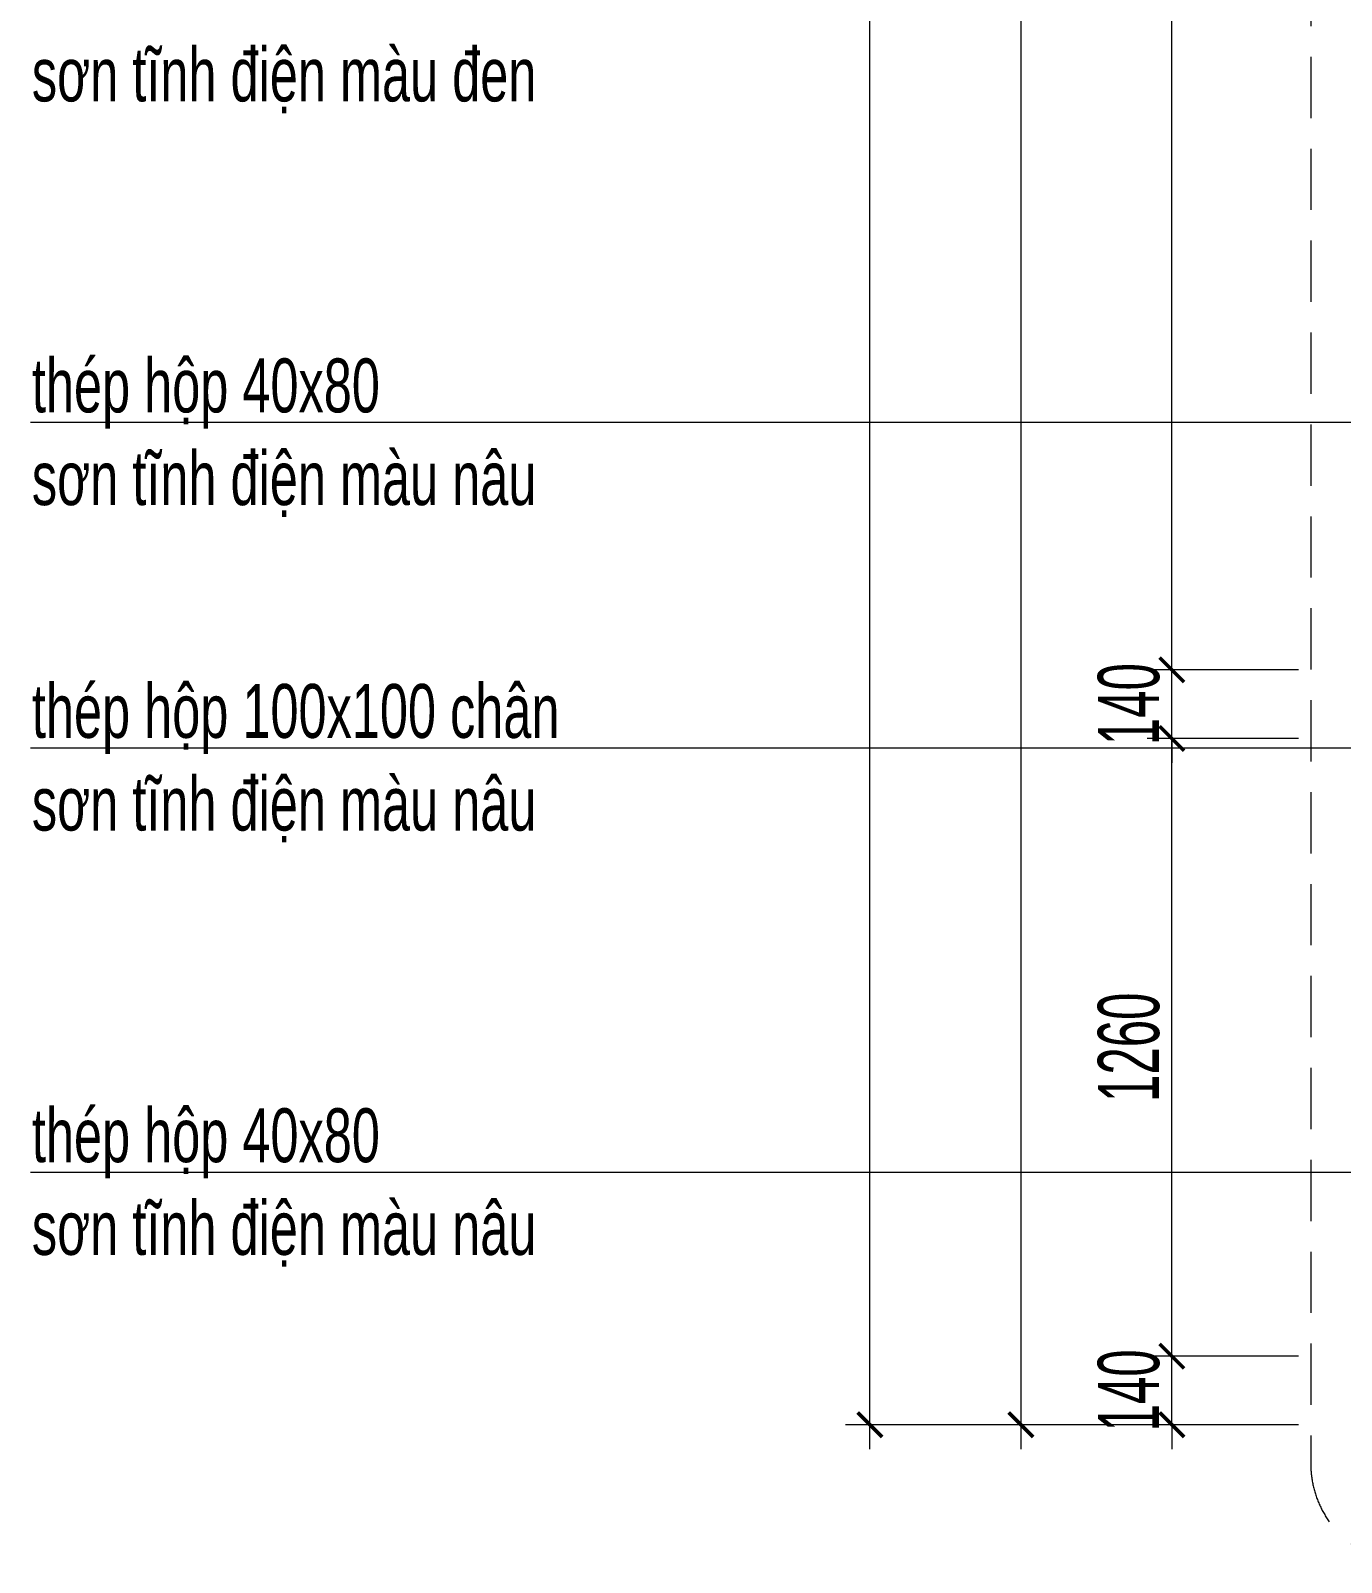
# Model space of a CAD drawing. Header units: millimetres. Extents: x 1336014 to 2939047, y -333549 to -60566.
# Drawn here: x 1404133 to 1406807, y -183389 to -180264 of the extents above; entities that cross this region are included whole.
import ezdxf

# ---------------------------------------------------------------- set-up
doc = ezdxf.new("R2010")
doc.units = ezdxf.units.MM
doc.header["$MEASUREMENT"] = 0
doc.linetypes.add('$1$HIDDEN', pattern=[0.375, 0.25, -0.125])
for name, color, linetype, lineweight in [('05.Text', 253, 'Continuous', 18), ('08.Dim', 156, 'Continuous', 15), ('10.Text', 254, 'Continuous', 18)]:
    doc.layers.add(name, color=color, linetype=linetype, lineweight=lineweight)
doc.layers.add('NHO', color=8, linetype='Continuous')
doc.styles.add('TT5_Text Dim', font='hoatbif.shx', dxfattribs={"width": 0.6})
doc.dimstyles.new('TT5_Dim 1-40', dxfattribs={"dimscale": 40, "dimtxt": 2.2, "dimasz": 1, "dimexe": 1, "dimexo": 0.5, "dimgap": 0.5, "dimtad": 1, "dimdec": 0, "dimzin": 0, "dimdsep": 46, "dimtxsty": 'TT5_Text Dim', "dimblk": 'ARCHTICK', "dimcen": 0, "dimdle": 1, "dimclrd": 256, "dimclre": 256, "dimclrt": 1, "dimadec": 0, "dimazin": 0, "dimtfac": 0.015, "dimtdec": 0, "dimtix": 1, "dimtmove": 2, "dimatfit": 3, "dimldrblk": 'DOT', "dimfxl": 1, "dimtolj": 1, "dimtzin": 0, "dimlwd": -1, "dimlwe": -1, "dimarcsym": 1})
doc.dimstyles.new('TT5_Dim 1-50', dxfattribs={"dimscale": 50, "dimtxt": 2.5, "dimasz": 1, "dimexe": 1, "dimexo": 0.5, "dimgap": 0.5, "dimtad": 1, "dimdec": 0, "dimzin": 0, "dimdsep": 46, "dimtxsty": 'TT5_Text Dim', "dimblk": 'ARCHTICK', "dimcen": 0, "dimdle": 1, "dimclrd": 256, "dimclre": 256, "dimclrt": 1, "dimadec": 0, "dimazin": 0, "dimtfac": 0.015, "dimtdec": 0, "dimtix": 1, "dimtmove": 2, "dimatfit": 3, "dimldrblk": 'DOT', "dimfxl": 1, "dimtolj": 1, "dimtzin": 0, "dimlwd": -1, "dimlwe": -1, "dimarcsym": 1})

# ---------------------------------------------------------------- blocks, each defined once
blk = doc.blocks.new('_ARCHTICK')
at = {"const_width": 0.15}
blk.add_lwpolyline([(-0.5, -0.5), (0.5, 0.5)], dxfattribs=at)
blk = doc.blocks.new('*D2234')
at = {"layer": '08.Dim', "transparency": 16777216}
for p, q in [((1406461.5, -182968.4), (1406461.5, -182918.4)), ((1406720, -182968.4), (1406411.5, -182968.4)), ((1406461.5, -183108.4), (1406461.5, -182968.4)), ((1406720, -183108.4), (1406411.5, -183108.4)), ((1406461.5, -183108.4), (1406461.5, -183158.4))]:
    blk.add_line(p, q, dxfattribs=at)
at = {"layer": 'Defpoints', "color": 0, "transparency": 16777216}
for p in [(1406461.5, -182968.4), (1406745, -182968.4), (1406745, -183108.4)]:
    blk.add_point(p, dxfattribs=at)
at = {"layer": '08.Dim', "transparency": 16777216, "xscale": 50, "yscale": 50, "zscale": 50}
for p, rotation in [((1406461.5, -182968.4), 270), ((1406461.5, -183108.4), 90)]:
    blk.add_blockref('_ARCHTICK', p, dxfattribs=dict(at, rotation=rotation))
at = {"layer": '08.Dim', "color": 1, "transparency": 16777216, "insert": (1406374, -183038.4), "char_height": 125, "attachment_point": 5, "rotation": 90, "style": 'TT5_Text Dim'}
blk.add_mtext('\\A1;140', dxfattribs=at)
blk = doc.blocks.new('_DOT')
blk.add_line((-0.5, 0), (-1, 0))
at = {"const_width": 0.5}
blk.add_lwpolyline([(-0.25, 0, 1), (0.25, 0, 1)], format="xyb", close=True, dxfattribs=at)
blk = doc.blocks.new('DOT')
at = {"layer": 'NHO', "color": 0, "linetype": 'ByBlock'}
blk.add_line((-0.5, 0), (-1, 0), dxfattribs=at)
at = {"layer": 'NHO', "color": 0, "linetype": 'ByBlock', "const_width": 0.5}
blk.add_lwpolyline([(-0.25, 0, 1), (0.25, 0, 1)], format="xyb", close=True, dxfattribs=at)
blk = doc.blocks.new('*D2235')
at = {"layer": '08.Dim', "transparency": 16777216}
for p, q in [((1406461.5, -183018.4), (1406461.5, -181658.4)), ((1406720, -181708.4), (1406411.5, -181708.4)), ((1406720, -182968.4), (1406411.5, -182968.4))]:
    blk.add_line(p, q, dxfattribs=at)
at = {"layer": 'Defpoints', "color": 0, "transparency": 16777216}
for p in [(1406461.5, -181708.4), (1406745, -181708.4), (1406745, -182968.4)]:
    blk.add_point(p, dxfattribs=at)
at = {"layer": '08.Dim', "transparency": 16777216, "xscale": 50, "yscale": 50, "zscale": 50}
for p, rotation in [((1406461.5, -181708.4), 90), ((1406461.5, -182968.4), 270)]:
    blk.add_blockref('_ARCHTICK', p, dxfattribs=dict(at, rotation=rotation))
at = {"layer": '08.Dim', "color": 1, "transparency": 16777216, "insert": (1406374, -182338.4), "char_height": 125, "attachment_point": 5, "rotation": 90, "style": 'TT5_Text Dim'}
blk.add_mtext('\\A1;1260', dxfattribs=at)
blk = doc.blocks.new('*D2236')
at = {"layer": '08.Dim', "transparency": 16777216}
for p, q in [((1406461.5, -181568.4), (1406461.5, -181518.4)), ((1406720, -181568.4), (1406411.5, -181568.4)), ((1406461.5, -181708.4), (1406461.5, -181568.4)), ((1406720, -181708.4), (1406411.5, -181708.4)), ((1406461.5, -181708.4), (1406461.5, -181758.4))]:
    blk.add_line(p, q, dxfattribs=at)
at = {"layer": 'Defpoints', "color": 0, "transparency": 16777216}
for p in [(1406461.5, -181568.4), (1406745, -181568.4), (1406745, -181708.4)]:
    blk.add_point(p, dxfattribs=at)
at = {"layer": '08.Dim', "transparency": 16777216, "xscale": 50, "yscale": 50, "zscale": 50}
for p, rotation in [((1406461.5, -181568.4), 270), ((1406461.5, -181708.4), 90)]:
    blk.add_blockref('_ARCHTICK', p, dxfattribs=dict(at, rotation=rotation))
at = {"layer": '08.Dim', "color": 1, "transparency": 16777216, "insert": (1406374, -181638.4), "char_height": 125, "attachment_point": 5, "rotation": 90, "style": 'TT5_Text Dim'}
blk.add_mtext('\\A1;140', dxfattribs=at)
blk = doc.blocks.new('*D2237')
at = {"layer": '08.Dim', "transparency": 16777216}
for p, q in [((1406461.5, -181618.4), (1406461.5, -176278.4)), ((1406720, -176328.4), (1406411.5, -176328.4)), ((1406720, -181568.4), (1406411.5, -181568.4))]:
    blk.add_line(p, q, dxfattribs=at)
at = {"layer": 'Defpoints', "color": 0, "transparency": 16777216}
for p in [(1406461.5, -176328.4), (1406745, -176328.4), (1406745, -181568.4)]:
    blk.add_point(p, dxfattribs=at)
at = {"layer": '08.Dim', "transparency": 16777216, "xscale": 50, "yscale": 50, "zscale": 50}
for p, rotation in [((1406461.5, -176328.4), 90), ((1406461.5, -181568.4), 270)]:
    blk.add_blockref('_ARCHTICK', p, dxfattribs=dict(at, rotation=rotation))
at = {"layer": '08.Dim', "color": 1, "transparency": 16777216, "insert": (1406374, -178948.4), "char_height": 125, "attachment_point": 5, "rotation": 90, "style": 'TT5_Text Dim'}
blk.add_mtext('\\A1;5240', dxfattribs=at)
blk = doc.blocks.new('*D2241')
at = {"layer": '08.Dim', "transparency": 16777216}
for p, q in [((1406153.5, -176138.4), (1406153.5, -183158.4)), ((1406720, -176188.4), (1406103.5, -176188.4)), ((1406720, -183108.4), (1406103.5, -183108.4))]:
    blk.add_line(p, q, dxfattribs=at)
at = {"layer": 'Defpoints', "color": 0, "transparency": 16777216}
for p in [(1406745, -176188.4), (1406153.5, -183108.4), (1406745, -183108.4)]:
    blk.add_point(p, dxfattribs=at)
at = {"layer": '08.Dim', "transparency": 16777216, "xscale": 50, "yscale": 50, "zscale": 50}
for p, rotation in [((1406153.5, -176188.4), 90), ((1406153.5, -183108.4), 270)]:
    blk.add_blockref('_ARCHTICK', p, dxfattribs=dict(at, rotation=rotation))
at = {"layer": '08.Dim', "color": 1, "transparency": 16777216, "insert": (1406066, -179648.4), "char_height": 125, "attachment_point": 5, "rotation": 90, "style": 'TT5_Text Dim'}
blk.add_mtext('\\A1;6920', dxfattribs=at)
blk = doc.blocks.new('*D2242')
at = {"layer": '08.Dim', "transparency": 16777216}
for p, q in [((1405845.5, -183158.4), (1405845.5, -176028.4)), ((1406720, -176078.4), (1405795.5, -176078.4)), ((1406720, -183108.4), (1405795.5, -183108.4))]:
    blk.add_line(p, q, dxfattribs=at)
at = {"layer": 'Defpoints', "color": 0, "transparency": 16777216}
for p in [(1405845.5, -176078.4), (1406745, -176078.4), (1406745, -183108.4)]:
    blk.add_point(p, dxfattribs=at)
at = {"layer": '08.Dim', "transparency": 16777216, "xscale": 50, "yscale": 50, "zscale": 50}
for p, rotation in [((1405845.5, -176078.4), 90), ((1405845.5, -183108.4), 270)]:
    blk.add_blockref('_ARCHTICK', p, dxfattribs=dict(at, rotation=rotation))
at = {"layer": '08.Dim', "color": 1, "transparency": 16777216, "insert": (1405758, -179593.4), "char_height": 125, "attachment_point": 5, "rotation": 90, "style": 'TT5_Text Dim'}
blk.add_mtext('\\A1;7030', dxfattribs=at)

msp = doc.modelspace()

# ---------------------------------------------------------------- linework, layer by layer
at = {"layer": '05.Text', "color": 6, "linetype": '$1$HIDDEN', "ltscale": 500}
msp.add_lwpolyline([(1406945, -183389.2), (1410951.6, -183389.2, 0.414214), (1411151.6, -183189.2), (1411151.6, -175067.9, 0.414214), (1410951.6, -174867.9), (1406945, -174867.9, 0.414214), (1406745, -175067.9), (1406745, -183189.2, 0.414214)], format="xyb", close=True, dxfattribs=at)

# ---------------------------------------------------------------- texts
at = {"layer": '10.Text', "style": 'TT5_Text Dim', "width": 0.7}
for s, p in [('s¬n tÜnh ®iÖn mµu ®en', (1404136, -180408.9)), ('thÐp hép 40x80', (1404136, -181043.3)), ('s¬n tÜnh ®iÖn mµu n©u', (1404136, -181232.4)), ('thÐp hép 100x100 ch©n ', (1404136, -181707.3)), ('s¬n tÜnh ®iÖn mµu n©u', (1404136, -181896.4)), ('thÐp hép 40x80', (1404136, -182572.9)), ('s¬n tÜnh ®iÖn mµu n©u', (1404136, -182762))]:
    msp.add_text(s, height=110, dxfattribs=at).set_placement(p)

# ---------------------------------------------------------------- dimensions: what is measured, and where the dimension line sits
at = {"layer": '08.Dim'}
for base, p1, p2, picture, middle in [((1405845.5, -176078.4), (1406745, -183108.4), (1406745, -176078.4), '*D2242', (1405758, -179593.4)), ((1406153.5, -183108.4), (1406745, -176188.4), (1406745, -183108.4), '*D2241', (1406066, -179648.4)), ((1406461.5, -176328.4), (1406745, -181568.4), (1406745, -176328.4), '*D2237', (1406374, -178948.4)), ((1406461.5, -181568.4), (1406745, -181708.4), (1406745, -181568.4), '*D2236', (1406374, -181638.4)), ((1406461.5, -181708.4), (1406745, -182968.4), (1406745, -181708.4), '*D2235', (1406374, -182338.4)), ((1406461.5, -182968.4), (1406745, -183108.4), (1406745, -182968.4), '*D2234', (1406374, -183038.4))]:
    dim = msp.add_linear_dim(base=base, p1=p1, p2=p2, angle=90, dimstyle='TT5_Dim 1-50', override={"dimldrblk": 'DOT'}, dxfattribs=at)
    dim.commit()
    dim.dimension.update_dxf_attribs({"geometry": picture, "text_midpoint": middle})

# ---------------------------------------------------------------- leaders
for points in [[(1407187, -181064.1), (1404133.4, -181064.1)], [(1407022.6, -181728.1), (1404133.4, -181728.1)], [(1407341.3, -182593.8), (1404133.4, -182593.8)]]:
    msp.add_leader(points, dimstyle='TT5_Dim 1-40', dxfattribs=at)

doc.saveas('drawing.dxf')
